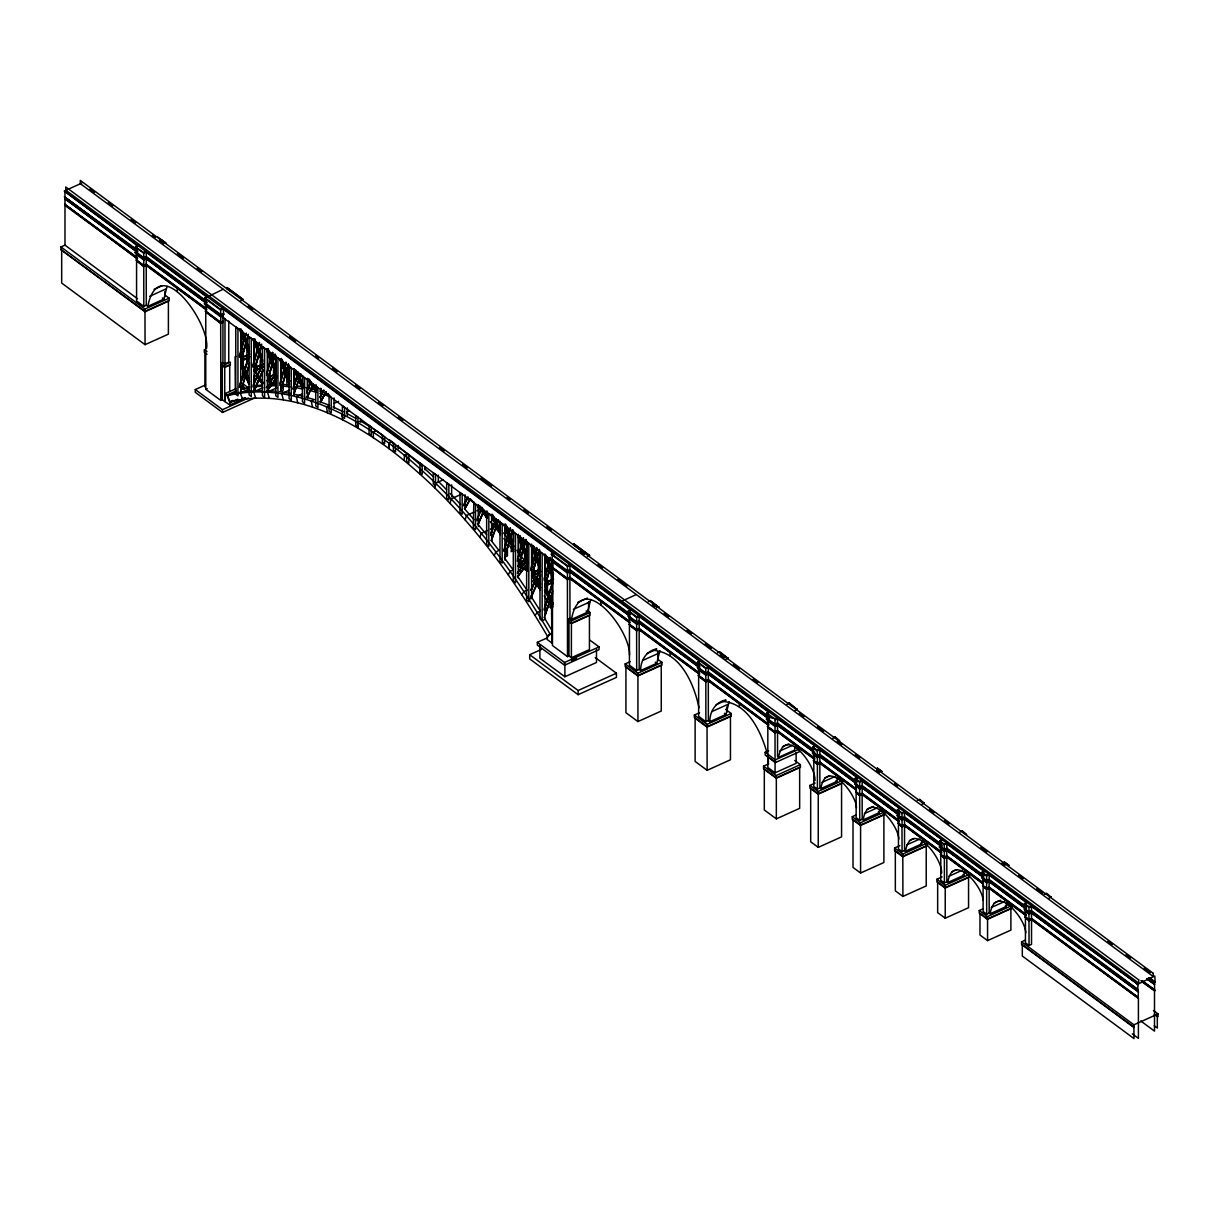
<?xml version="1.0" encoding="UTF-8"?>
<svg xmlns="http://www.w3.org/2000/svg" width="1219" height="1219" viewBox="0 0 1219 1219"><rect width="100%" height="100%" fill="white"/><g stroke="black" fill="none" stroke-linecap="round" stroke-linejoin="round"><path stroke-width="1.5" d="M388.8 443.046L388.678 448.379C454.946 498.236 506.266 565.357 547.666 636.608L550.043 633.941C508.033 561.685 455.997 493.619 388.8 443.046C343.209 409.691 285.276 381.547 227.572 395.642L229.934 401.813C286.831 387.886 343.971 415.664 388.922 448.562L388.8 443.046L391.908 441.644L394.743 443.853M404.19 460.447L404.434 455.205L407.527 453.803L397.592 446.063M419.641 473.673L420.113 468.645M206.209 309.809L146.234 265.483L143.751 266.611L136.025 260.013L143.751 265.727L146.234 264.599L146.295 305.222L147.804 306.335C159.003 250.367 210.46 323.385 206.59 348.329M147.804 306.335L163.879 299.082L167.064 286.419M629.873 622.894L569.898 578.568L567.414 579.68L551.933 567.368L567.414 578.796L569.898 577.684L569.974 618.307L571.467 619.42C581.067 566.896 630.817 630.238 629.476 655.045M571.467 619.42L587.558 612.151L590.727 599.504M639.167 669.444L636.684 670.557L629.446 665.208L629.446 625.149L636.684 630.497L639.167 629.385L639.167 669.444L640.661 670.541C640.447 660.469 646.39 650.809 656.645 648.874M640.661 670.541L656.751 663.288L659.936 650.641M768.26 725.153L708.3 680.842L705.816 681.954L698.091 675.356L705.816 681.071L708.3 679.943L708.361 720.566L709.854 721.678C709.641 711.591 715.599 701.931 725.838 700.011M709.854 721.678L725.945 714.425L729.13 701.778M796.129 752.413L796.129 763.323L775.071 772.831L767.833 767.482L767.833 727.423L775.071 732.771L777.554 731.659L777.554 756.679L778.499 757.38C784.823 724.147 816.12 765.044 814.947 780.678M794.971 746.775L794.59 750.127L778.499 757.38M856.53 790.369L819.823 763.246L817.339 764.374L813.241 760.458L817.339 763.475L819.823 762.363L819.884 787.962L820.829 788.663C825.888 757.06 856.165 792.807 856.485 807.847M820.829 788.663L836.904 781.394L837.301 778.057M898.86 821.652L862.138 794.529L859.669 795.641L855.57 791.74L859.669 794.758L862.138 793.645L862.214 819.244L863.143 819.93C868.218 788.343 898.479 824.09 898.799 839.129M863.143 819.93L879.234 812.677L879.63 809.325M904.544 850.527L902.06 851.639L898.449 848.973L898.449 823.937L902.06 826.604L904.544 825.492L904.544 850.527L905.473 851.212C911.37 818.528 942.394 857.688 941.662 873.139M905.473 851.212L921.564 843.959L921.96 840.607M983.504 884.217L946.797 857.079L944.314 858.206L940.23 854.29L944.314 857.323L946.797 856.195L946.858 881.794L947.803 882.495C952.435 851.532 982.362 885.405 983.063 900.277M947.803 882.495L963.894 875.242L964.29 871.89M1025.834 915.484L989.127 888.361L986.643 889.489L982.56 885.573L986.643 888.59L989.127 887.478L989.188 913.077L990.133 913.778C995.207 882.175 1025.469 917.922 1025.789 932.962M990.133 913.778L1006.224 906.509L1006.604 903.157M434.985 488.042L435.701 483.227L443.305 479.783M450.161 503.462L451.121 498.891L460.218 494.777M465.14 519.919L466.328 515.591L473.932 512.163M239.396 355.765L245.446 334.235M239.518 357.319L246.329 333.046M248.295 334.28L240.813 360.9L249.575 381.288M241.027 360.809L248.204 335.24M248.204 336.596L240.813 360.9L250.032 356.725M252.729 365.609L259.251 342.371M252.851 367.163L259.662 342.905M261.628 344.139L254.146 370.759L262.649 382.583M254.36 370.667L261.536 345.084M261.536 346.455L254.146 370.759L263.365 366.569M266.534 373.761L272.584 352.23M266.504 375.528L272.995 352.748M274.945 353.982L267.479 380.602L275.494 384.473M267.677 380.511L274.869 354.942M275.372 354.5L267.479 380.602L276.683 376.427M279.867 383.619L285.901 362.073M279.837 385.372L286.328 362.607M288.278 363.826L280.812 390.461L288.705 364.359M281.01 390.37L288.187 364.786M504.117 549.327L510.167 527.797M503.919 551.384L510.243 528.878M504.27 550.805L510.578 528.315M512.529 529.549L505.062 556.169L512.955 530.067M505.199 556.032L512.483 530.067M517.45 559.186L523.484 537.64M517.252 561.228L523.576 538.722M517.587 560.664L523.408 539.956M525.861 539.392L518.395 566.027L526.288 539.926M518.532 565.875L525.816 539.91M530.768 569.029L534.897 554.31L535.232 555.178M535.385 552.618L536.817 547.499M536.893 548.58L531.911 567.795M530.92 570.507L536.741 549.815M539.606 549.769L531.728 575.871L539.194 549.251M531.85 575.718L539.148 549.769M544.101 578.888L548.23 564.168M548.718 562.462L550.15 557.342M550.226 558.424L545.243 577.654M544.253 580.366L550.561 557.875M552.039 560.801L545.045 585.729L552.938 559.628M545.183 585.577L552.466 559.612M239.518 385.494L249.27 354.257M239.412 387.368L248.6 357.914L240.798 361.312M239.61 387.032L248.737 357.761M249.514 362.851L240.859 390.583L249.468 364.816M544.268 608.647L552.405 582.575M544.238 610.003L552.679 582.956M544.39 610.079L552.969 582.575M552.695 591.017L545.091 615.397L552.588 593.165M293.23 387.154L298.289 372.024M293.093 389.029L298.503 372.801M293.154 389.09L298.67 372.557M300.651 373.776L293.825 394.27L301.047 374.309M490.876 533.206L494.792 521.488L500.491 533.434L490.632 514.464M490.663 535.019L496.072 518.791M490.8 535.141L496.316 518.608M498.297 519.827L491.47 540.337L498.693 520.361M479.844 537.32L481.261 533.267L487.356 530.524M306.792 391.101L310.479 382.248M306.624 392.868L310.815 382.781M313.192 384.534L307.173 397.653L312.841 384.015L316.742 389.867M477.117 519.05L481.459 508.613L476.979 520.757M483.836 510.365L478.168 524.002L484.187 510.883M478.259 523.957L483.684 510.929M494.228 555.635L495.874 551.872L498.982 550.47L491.105 540.459M253.125 385.036L260.653 367.925M252.851 386.941L262.74 364.313L255 367.803M253.293 391.817L263.03 369.677M253.491 391.756L262.832 370.5M253.781 391.969L262.938 371.185M530.753 590.194L540.459 569.395M531.134 590.194L538.92 572.488M531.194 590.468L538.935 572.854M530.174 598.636L540.642 574.835M530.692 598.758L540.55 576.328M319.896 397.013L323.431 390.263M320.094 397.607L323.964 390.217M320.353 397.242L323.797 390.644M320.673 402.133L326.098 391.787M464.226 503.676L467.761 496.925M463.57 505.687L467.441 498.297M463.814 505.535L468.126 497.306M470.138 498.678L464.835 508.795L470.504 499.059L473.642 502.274M508.262 574.789L510.121 571.315L513.214 569.928L504.453 557.952M275.707 384.396L276.119 383.741L273.528 382.507M526.669 569.852L527.08 569.182L523.21 567.353M521.869 594.72L523.941 591.565L527.035 590.164L517.466 576.145M270.024 381.699L276.103 374.203L266.489 348.68M266.321 387.657L274.046 377.037M276.561 377.753L267.235 390.568L276.423 378.789M267.372 390.629L276.027 378.728M520.985 567.155L527.065 559.643L519.431 562.965M517.283 573.113L525.008 562.492M527.522 563.208L518.197 576.023L527.385 564.245M535.019 615.351L537.289 612.502L540.398 611.115L530.859 596.152M329.48 395.261L328.978 395.855L326.387 393.249M473.81 501.923L473.322 528.01L475.501 529.625L475.501 504.072L469.422 498.601M249.225 354.409L245.872 346.333M262.893 363.993L252.714 338.912M620.242 601.927L636.15 594.598M81.841 183.079L64.211 191.048L1138.135 984.51L1137.525 989.813M137.275 249.925L64.333 196.762L137.671 250.962L135.202 252.79L143.644 259.022L146.128 257.91L206.88 302.8M137 258.672L64.668 204.335L137.549 257.818M64.668 205.219L137.549 258.702M164.55 294.769L169.136 298.152L169.136 300.864L144.97 311.759L60.95 249.666L60.95 246.954L64.988 245.141L137.549 298.762M60.95 249.666L145.061 311.333L168.39 300.819L168.39 334.158L145.061 344.672L61.681 283.067L61.681 249.727M135.477 246.467L137.793 245.415L135.477 247.076L143.781 252.668M138.783 246.025L136.299 247.137L136.299 252.165L143.781 257.697L146.265 256.569L206.468 301.063M135.202 252.79L137.671 251.663L64.942 197.188L64.988 204.198M223.031 289.33L204.67 298.213L207.001 297.162L146.006 252.089L143.674 253.141L135.477 247.076M223.214 308.605L223.702 314.502L220.593 315.889L204.396 303.927L206.88 302.099L146.128 257.209L143.644 259.022M135.202 252.089L143.781 258.398L146.265 257.27L146.295 264.279L206.742 308.956M143.812 259.815L146.295 258.702L205.234 302.251M136.574 254.466L136.574 260.058L143.812 265.407L146.295 264.279M154.097 289.345L162.142 285.718M149.708 296.293L165.799 289.025M206.773 309.87L146.295 265.163L143.812 266.291L136.574 260.942L136.574 301.002L143.812 306.35L146.295 305.222M60.95 246.954L144.97 309.047L169.136 298.152M242.916 299.341L226.963 287.547L242.916 299.341L240.6 301.002M223.214 313.435L220.73 314.563L220.624 309.397L222.955 308.346L220.624 310.007L204.67 298.213M223.702 313.801L220.593 315.889M204.396 303.226L220.73 315.264L223.702 314.502M223.214 314.136L223.214 315.721L220.73 316.833L205.493 305.588L205.493 304.003M552.557 605.843L552.74 561.014L222.909 317.504L225.165 318.951M205.767 305.603L205.767 311.18L220.761 322.273L223.153 321.481L220.7 323.477L205.219 311.15L220.7 322.578L220.791 400.442L222.3 399.771L229.842 404.998L245.689 397.836L242.063 398.583M220.7 322.578L223.153 321.481M223.153 322.365L220.791 323.172L205.767 312.079L205.767 389.349L220.791 400.442M222.041 362.668L224.753 364.679L230.315 362.165L230.315 364.892L224.753 367.391L222.041 365.395L222.041 362.668L224.997 363.78L228.745 362.089L228.745 321.069M235.968 356.39L235.069 356.801L235.328 390.263M240.737 355.582L243.221 354.47L243.221 365.609L240.737 366.721M222.041 365.395L224.692 367.041L229.705 364.771L229.705 391.528M243.069 356.817L249.24 354.028M243.069 357.457L249.407 354.47M240.798 360.672L248.524 357.182M255.243 397.684L222.498 412.449L195.284 392.335L195.284 389.562L205.615 384.899M254.07 365.426L256.539 364.313L256.539 375.452L254.07 376.58M205.767 389.349L207.276 388.663M254.847 367.376L262.573 364.511M263.411 366.34L254.131 371.155L262.801 367.239M224.982 401.401L224.982 393.661L236.12 388.632M267.388 375.284L269.871 374.157L269.871 385.311L267.388 386.423M224.982 393.661L226.917 395.078L236.425 390.781M241.179 388.648L244.349 387.215L242.413 385.783M227.572 395.642L235.176 392.213M268.165 377.22L275.905 373.73M268.332 377.661L276.058 374.172M267.449 380.374L276.728 376.183M249.407 388.937L240.311 393.051L242.581 399.238M267.449 381.014L275.936 377.174M273.544 381.059L276.027 379.932L276.027 386.377M229.934 401.813L233.042 400.426M229.842 404.998L229.842 402.712L237.766 399.146M262.771 387.718L253.659 391.832L255.731 398.049M195.284 389.562L222.498 409.675L248.341 398.019M280.72 385.128L283.204 384.015L283.204 390.187L280.72 391.314L280.72 358.706M289.055 381.379L289.817 381.029M276.591 387.916L267.479 392.03L269.338 398.232M289.33 390.187L281.726 393.63L283.372 399.817M302.449 393.874L296.339 396.617L297.756 402.773M309.154 379.2L316.376 390.065L313.054 389.09L309.946 390.491L316.59 392.442M327.987 393.478L324.879 394.88L329.953 396.8M334.082 403.352L338.592 401.325M346.501 411.824L349.503 410.468M383.375 435.686L376.275 430.703L373.182 432.105L373.41 437.712M476.934 510.807L479.936 509.451L486.823 517.618M490.358 529.168L493.36 527.812M511.873 545.122L511.111 551.643L513.58 550.516L513.58 546.036M504.956 550.836L507.439 549.708L507.439 555.894L504.956 557.007M525.206 554.965L524.429 560.877M518.288 560.679L520.757 559.567L520.757 570.705L518.288 571.818M519.126 562.675L526.867 559.186M519.919 562.949L526.867 559.826M527.69 561.639L518.258 566.027L527.736 570.507M518.41 566.454L526.898 562.629M519.218 567.216L523.728 565.189L520.437 560.694M630.665 610.247L628.334 611.298L630.665 610.247L569.669 565.174L567.353 566.226L551.384 554.432C551.948 551.765 556.184 553.594 552.222 554.493L552.222 559.506L567.444 570.766L569.928 569.654L630.147 614.147M524.429 566.454L526.913 565.326L526.913 570.172M551.384 554.432L553.716 553.38M538.539 564.808L537.762 576.297M531.606 570.538L534.09 569.41L534.09 580.549L531.606 581.676M534.013 571.818L540.2 569.029M532.749 572.808L540.276 569.41M533.16 572.854L540.2 569.669L540.246 565.738M541.023 571.482L531.591 575.871L540.2 587.68M540.413 572.397L531.743 575.673M587.314 556.611L589.646 555.559L573.677 543.765L589.646 555.559M553.578 573.89L551.095 575.002L551.765 585.851M544.939 580.381L547.422 579.254L547.422 590.407L544.939 591.52M547.331 581.676L553.517 578.888M546.082 582.667L552.1 579.939M547.331 582.316L553.517 579.513M552.801 582.042L544.923 585.729L552.71 603.695M545.076 586.156L552.801 582.667M552.497 561.822L552.497 567.399L567.49 578.476L569.974 577.364L628.897 620.913M546.402 608.403L550.897 606.376L544.223 595.893M577.76 602.415L587.421 598.072M542.15 620.684L542.15 553.319L539.971 551.704L539.971 619.069L542.15 620.684L544.939 619.42L544.939 553.944M573.372 609.363L589.463 602.11M587.314 610.475L590.026 612.487L590.026 615.199L571.437 623.579L568.724 621.583L568.724 618.856L569.974 618.307M568.724 621.583L571.376 623.229L589.432 615.092L589.432 649.59L571.376 657.727L568.983 655.959L568.983 621.461M568.724 618.856L571.437 620.867L590.026 612.487M589.95 640.204L599.032 646.908L599.032 649.681L564.565 665.224L537.35 645.11L537.35 642.337L547.681 637.674M551.872 642.962L547.011 639.365L547.011 637.095L549.952 633.789L551.872 635.206L551.872 642.962L551.567 608.601M595.222 657.559L616.418 673.223L616.418 677.398L578.111 694.678L529.686 658.9L529.686 654.71L541.343 649.453M648.31 601.683L650.626 600.632L658.839 607.306L651.997 602.247M656.508 607.748L658.839 606.696M628.334 610.689L636.653 616.875L639.137 615.763L639.137 620.791L699.34 665.284M628.334 611.298L636.547 617.363L638.878 616.311L698.335 660.256M629.172 611.344L629.172 616.372L636.653 621.903L639.137 620.791M639.137 621.492L636.516 623.244L639 622.117L699.736 667.006M636.684 624.037L639.167 622.909L699.615 667.585M628.974 621.858L569.974 578.248L567.49 579.375L552.466 568.267L552.466 645.537L567.49 656.63L568.983 655.959M629.446 618.688L629.446 624.265L636.684 629.613L639.167 628.501L699.615 673.162M537.35 642.337L564.565 662.466L599.032 646.908M699.066 674.016L639.091 629.705L636.608 630.817L628.897 624.219L636.608 629.933L639.091 628.821L699.066 673.132M571.528 660.744L576.526 658.504M539.895 645.293L539.895 658.275L564.885 676.743L596.487 662.481L596.487 649.498M646.954 653.552L656.614 649.194M657.772 659.25L661.993 662.359L661.993 665.086L637.842 675.981L625.179 666.625L625.179 663.898L630.36 661.567M642.565 660.5L658.656 653.247M529.686 654.71L578.111 690.503L616.418 673.223M625.179 663.898L637.842 673.254L661.993 662.359M637.933 675.555L661.262 665.025L661.262 711.043L637.933 721.572L625.926 712.688L625.926 666.671L637.933 675.555L637.933 721.572M769.052 712.505L766.736 713.557L769.052 712.505L708.071 667.448L705.74 668.484L697.542 662.42L699.858 661.384M717.503 652.82L719.835 651.769L728.033 658.443L721.191 653.384M728.033 657.833L725.701 659.479M698.365 662.481L698.365 667.509L705.847 673.04L708.33 671.913L768.534 716.406M813.393 751.011L777.387 724.391L774.903 725.518L766.461 719.271L768.93 717.442L708.193 672.553L705.71 673.68L705.877 680.751L708.361 679.623L768.808 724.299M708.33 672.614L705.847 673.741L697.253 667.433L705.71 674.381L708.193 673.254L768.93 718.143L766.461 719.271M768.808 718.707L708.361 674.046L705.847 675.326L698.365 669.795L698.365 668.21M716.163 704.689L725.808 700.331M725.564 709.336L731.187 713.496L731.187 716.223L707.035 727.118L694.373 717.747L694.373 715.035L699.554 712.704M711.774 711.637L727.865 704.384M768.839 725.214L708.361 680.522L705.877 681.634L698.639 676.286L698.639 716.345L705.877 721.694L708.361 720.566M694.373 715.035L707.035 724.391L731.187 713.496M797.226 709.565L789.028 702.891L786.697 704.552M797.226 708.97L794.91 710.616M774.934 719.621C781.379 717.58 767.406 720.216 766.736 713.557M767.559 713.618L767.559 718.646L775.04 724.177L777.524 723.05L813.043 749.304M777.524 723.751L774.903 725.518M775.071 726.295L777.554 725.183L813.302 751.59M813.043 751.59L777.524 725.335L775.04 726.463L767.559 720.932L767.559 719.347M767.833 720.947L767.833 726.539L775.071 731.888L777.554 730.76L814.795 758.279M814.201 759.102L777.493 731.964L775.01 733.091L767.284 726.494L775.01 732.208L777.493 731.08L814.201 758.203M707.127 770.317L730.455 759.787L730.455 716.163L707.127 726.692L695.12 717.808L695.12 761.433L707.127 770.317L707.035 724.391M765.197 752.352L775.345 759.848L799.496 748.954L799.496 751.681L775.345 762.576L765.197 755.064L765.197 752.352L768.64 750.782M782.43 746.759L788.861 743.849M779.688 751.102L792.563 745.297M794.758 760.473L800.395 764.633L800.395 767.345L776.244 778.24L763.566 768.884L763.566 766.172L768.747 763.841M857.353 777.752L855.022 778.804L857.353 777.752L819.595 749.853L817.263 750.904L812.692 747.521L815.023 745.876L776.899 718.311M834.985 736.855L839.556 740.847L834.985 736.855L832.653 738.516M855.723 782.278L819.717 755.673L817.233 756.786L812.418 753.235L814.901 752.108M813.53 747.582L813.53 752.611L817.37 755.445L819.854 754.332L856.85 781.669M812.418 752.534L817.37 756.146L819.854 755.033L856.85 782.369M763.566 766.172L776.244 775.528L800.395 764.633M813.53 753.312L813.53 754.896L817.37 757.73L819.854 756.618L856.85 783.954M765.822 770.058L776.335 777.813L799.649 767.3L799.649 808.349L776.335 818.863L764.313 809.98L764.313 768.945M813.804 754.911L813.804 760.504L817.4 763.155L819.884 762.043L855.631 788.449M819.884 787.962L817.4 789.089L813.804 786.423L813.804 761.387L817.4 764.054L819.884 762.926L855.631 789.348M824.76 778.042L829.575 775.863M839.571 778.575L842.314 780.587L842.314 783.314L818.162 794.209L809.934 788.129L809.934 785.417L815.115 783.086M822.017 782.385L834.878 776.579M809.934 785.417L818.162 791.481L842.314 780.587M818.254 793.782L841.567 783.253L841.567 836.859L818.254 847.373L810.681 841.78L810.681 788.19L818.254 793.782L818.254 847.373M855.845 778.865L855.845 783.893L859.7 786.727L862.183 785.615L899.18 812.951M901.892 819.351L904.376 817.522L941.876 845.239L939.407 847.068L941.876 845.94L904.376 818.223L901.892 819.351L897.077 815.785L899.561 813.972L862.046 786.255L859.563 787.367L859.73 794.438L862.214 793.325L899.439 820.829M899.561 814.673L862.046 786.956L859.563 788.068L854.748 783.802L859.7 787.428L862.183 786.316L862.214 793.325M855.845 784.594L855.845 786.179L859.7 789.013L862.214 787.733L899.439 815.252M859.7 789.013L862.183 787.901M867.09 809.309L873.52 806.414M881.901 809.843L884.644 811.869L884.644 814.597L860.492 825.476L852.264 819.412L852.264 816.7L855.723 815.13M864.347 813.652L877.208 807.847M899.439 821.728L862.214 794.209L859.73 795.321L856.134 792.67L856.134 817.705L859.73 820.357L862.214 819.244M880.773 810.864L878.305 811.991L879.234 812.677M852.264 816.7L860.492 822.764L884.644 811.869M860.584 825.065L883.897 814.536L883.897 862.503L860.584 873.017L853.01 867.425L853.01 819.458L860.584 825.065L860.584 873.017M901.923 813.454L904.254 811.808L901.923 813.454L897.352 810.086L899.668 808.426L861.559 780.861M917.313 800.472L919.644 799.42L924.215 803.412L919.644 799.42M924.215 802.803L921.884 804.449M898.174 810.147L898.174 815.161L902.03 818.01L904.498 816.882L941.51 844.234M897.077 815.084L902.03 818.711L904.498 817.583M941.769 846.535L904.544 819.016L902.03 820.296L898.174 817.446L898.174 815.861M898.449 817.477L898.449 823.054L902.06 825.72L904.544 824.593L941.769 852.111M941.175 852.934L904.468 825.812L901.984 826.924L897.9 823.023L901.984 826.04L904.468 824.913L941.175 852.051M909.404 840.592L914.235 838.413M894.594 847.967L902.807 854.047L926.973 843.152L926.973 845.864L902.807 856.759L894.594 850.694L894.594 847.967L899.774 845.636M906.662 844.935L919.537 839.129M923.103 842.146L920.619 843.258L921.564 843.959M984.327 871.585L981.996 872.636L984.327 871.585L946.569 843.685L944.253 844.737L939.681 841.354L941.997 839.708L903.889 812.144M961.974 830.703L966.545 834.68L961.974 830.703L959.643 832.348M940.504 841.415L940.504 846.443L944.344 849.293L946.828 848.165L983.84 875.516M946.828 848.866L944.207 849.917L944.344 851.578L946.858 850.298L982.605 876.705M940.778 848.744L940.778 854.336L944.39 857.003L946.858 855.875L982.605 882.297M946.858 881.794L944.39 882.922L940.778 880.255L940.778 855.22L944.39 857.886L946.858 856.759L982.605 883.181M951.734 871.875L956.565 869.696M936.923 879.249L945.136 885.329L969.288 874.434L969.288 877.147L945.136 888.041L936.923 881.962L936.923 879.249L942.104 876.918M902.898 896.437L926.227 885.923L926.227 845.818L902.898 856.332L895.34 850.74L895.34 890.845L902.898 896.437L902.807 854.047M948.991 876.217L961.867 870.412M945.228 887.615L968.556 877.101L968.556 907.698L945.228 918.212L937.655 912.62L937.655 882.023L945.228 887.615L945.228 918.212M982.834 872.697L982.834 877.726L986.674 880.56L989.158 879.448L1026.154 906.784M1026.535 908.505L989.02 880.788L986.537 881.901L981.722 877.65L986.674 881.261M986.704 882.693L989.188 881.566L1026.428 909.084M983.108 880.027L983.108 885.619L986.704 888.27L989.188 887.158L1026.428 914.677M994.064 903.157L1000.494 900.247M1008.875 903.675L1011.618 905.702L1011.618 908.429L987.466 919.324L979.253 913.244L979.253 910.532L982.697 908.978M991.321 907.5L1004.197 901.694M1026.428 915.56L989.188 888.041L986.704 889.169L983.108 886.503L983.108 911.538L986.704 914.189L989.188 913.077M1007.763 904.696L1005.279 905.824L1006.224 906.509M979.253 910.532L987.466 916.597L1011.618 905.702M1138.135 984.51L1031.228 906.25L1028.897 907.302L1024.326 903.919L1026.657 902.868M1044.302 894.304L1046.618 893.253L1051.189 897.245M1051.189 896.635L1048.873 898.296M1024.326 903.309L1029.004 906.814L1031.487 905.702L1031.487 910.73L1138.135 989.538M1025.164 903.98L1025.164 909.008L1029.004 911.842L1031.487 910.73M1031.487 911.431L1028.866 912.482L1024.051 908.917L1028.866 913.183L1031.35 912.056L1138.135 990.239L1138.135 991.824M1029.034 913.96L1031.518 912.848L1138.409 991.839L1138.104 997.569L1031.457 918.745L1028.973 919.873L1024.889 916.856L1028.973 920.756L1031.457 919.644L1138.409 998.315L1138.409 1038.375L1132.314 1033.849M1025.438 911.309L1025.438 916.886L1029.034 919.553L1031.518 918.44L1138.409 997.432M1031.518 919.324L1029.034 920.436L1025.438 917.785L1025.438 942.805L1029.034 945.472L1031.518 944.359L1031.518 919.324L1138.409 998.315M987.558 940.626L1010.886 930.112L1010.886 908.368L987.558 918.897L987.558 940.626L979.985 935.034L979.985 913.305L986.049 917.77M1133.899 1027.526L1021.583 944.527L1021.583 941.799L1025.027 940.245M1148.435 978.339L1155.155 982.56L1148.435 977.638M1138.409 991.839L1031.487 913.001L1031.35 911.355L1138.135 990.239M1142.279 982.026L1154.82 990.91L1140.893 980.625M1021.583 941.799L1133.899 1024.813L1158.05 1013.918L1158.05 1016.631L1155.018 1014.391M249.727 386.987L241.179 389.501L248.447 388.023M230.665 394.24L243.404 391.649L261.948 390.507M257.011 385.509L262.024 385.052M255.579 386.758L262.253 386.149M653.43 650.337C680.674 652.531 694.205 684.27 698.99 707.828M722.623 701.458C747.689 702.906 760.747 731.217 766.903 752.382M270.374 384.29L275.555 384.366M270.725 385.737L275.905 385.813M267.129 390.583L275.921 391.223M284.195 384.488L289.528 385.082M282.869 386.088L289.985 386.88M279.486 391.619L290.305 393.356M302.083 386.834L298.442 386.088L295.333 387.49L302.647 388.983M305.74 387.581L313.054 389.09M293.962 394.103L302.769 396.205M319.683 391.04L323.005 392.015M319.911 393.417L323.218 394.392M306.076 397.181L314.38 399.619L311.272 401.021L312.46 407.085M319.439 401.539L329.587 405.378L326.479 406.78L327.439 412.769M333.016 406.963L343.286 411.717M273.361 382.888L276.058 384.168L267.251 381.014L275.479 384.914M521.534 567.018L526.958 569.578M526.867 569.715L518.212 566.469L527.736 570.98M346.562 413.348L355.918 418.422M369.997 426.802L360.58 420.951L357.487 422.353L357.959 428.113M373.136 428.753L376.275 430.703M389.059 439.663L391.908 441.644M161.868 240.052L165.967 243.084L157.769 237.019M794.498 707.553L789.028 702.891M226.856 288.644L229.903 290.884M573.57 544.847L579.665 549.358M89.947 189.067L94.518 192.45M108.217 202.583L112.788 205.95M131.073 219.45L135.644 222.833M152.39 235.221L155.438 237.461M159.537 240.493L163.651 243.526M177.364 253.674L183.459 258.184M197.188 268.317L201.76 271.7M248.249 306.06L252.851 309.443M289.604 336.612L295.729 341.137M315.63 355.841L318.692 358.112M332.467 368.29L337.069 371.688M355.445 385.265L360.032 388.663M378.408 402.24L383.01 405.637M398.323 416.944L402.91 420.342M439.663 447.495L444.249 450.893M462.626 464.469L467.227 467.867M481.002 478.046L491.729 485.97M507.043 497.291L510.106 499.546M523.88 509.74L528.482 513.123M546.859 526.715L551.445 530.097M580.061 551.247L584.419 554.462M598.011 564.519L602.597 567.902M617.865 579.193L627.038 585.958M652.409 604.715L655.136 606.727M664.142 613.37L668.713 616.753M687.013 630.284L691.584 633.651M705.298 643.8L711.408 648.31M720.231 654.832L724.345 657.864M733.335 664.507L739.43 669.018M753.159 679.166L757.73 682.533M799.435 713.359L803.961 716.711M817.553 726.753L823.602 731.217M837.24 741.289L841.765 744.641M855.357 754.683L859.883 758.035M876.507 770.317L879.554 772.572M894.655 783.726L897.687 785.965M929.442 809.431L933.967 812.768M944.542 820.585L949.068 823.937M980.823 847.403L986.872 851.868M1001.972 863.022L1005.02 865.277M1018.627 875.333L1023.152 878.686M1036.744 888.727L1042.778 893.192M1107.827 941.251L1112.383 944.618M1126.006 954.69L1130.562 958.043M1144.184 968.115L1150.248 972.594M1150.081 978.11L1155.155 981.859L1154.789 975.962L1137.159 984.525M1146.911 978.796L1154.652 984.51L1146.866 978.948M1142.416 980.868L1154.82 990.026L1142.279 981.143M137.793 246.025L64.942 191.459L64.942 196.488M222.955 308.956L554.081 553.837M1025.149 901.755L988.533 874.693L986.674 875.532L981.996 872.027M204.67 297.604L220.73 309.535M551.384 553.822L567.444 565.738L567.444 570.766M697.542 661.826L705.847 668.012M766.736 712.947L775.04 719.149L775.04 724.177M812.692 746.912L817.37 750.432M855.022 778.194L859.7 781.699M897.352 809.477L902.03 812.982L902.03 818.01M939.681 840.76L944.344 844.264M855.022 778.804L859.593 782.187L861.924 780.526L859.593 781.577L859.7 786.727M981.996 872.636L986.582 876.019L988.899 874.358L986.582 875.41L986.674 880.56M630.147 614.848L569.791 570.294L567.323 571.406L551.11 559.43L567.323 572.107L569.791 570.995L629.019 614.757M699.736 666.305L639 622.117M813.393 750.31L777.387 723.69L777.524 725.335M983.84 876.217L946.691 848.805L946.858 855.875M1026.535 907.805L989.02 880.088L986.537 881.2L986.704 888.27M982.712 876.111L946.691 849.506L944.207 850.618L939.407 847.068M137.549 252.226L64.82 198.682L137.275 252.211M628.897 615.321L569.974 571.772L567.444 573.052L552.222 561.791L552.222 560.207M855.631 782.872L819.884 756.45L817.4 757.578L817.4 763.155M204.975 302.236L146.265 258.855L143.781 259.982L136.299 254.451L136.299 252.866M223.214 315.721L222.909 321.298M569.928 571.94L630.147 616.433M699.34 667.57L639.137 623.077L636.653 624.189L629.172 618.658L629.172 617.073M708.33 674.198L768.534 718.692M862.062 787.809L899.18 815.237M941.51 846.519L904.498 819.168L904.376 817.522M946.706 850.359L983.84 877.787M1026.154 909.069L989.036 881.642L986.674 882.846L982.834 880.011L982.834 878.427M220.73 314.563L205.493 303.302L205.493 298.274M766.461 718.57L775.04 724.878L775.071 731.888M939.407 846.367L944.344 849.993M636.516 623.244L628.059 616.296L636.653 622.604L636.684 629.613M944.344 851.578L940.504 848.729L940.504 847.144M64.668 204.335L137 257.788M146.234 264.599L206.209 308.925M569.898 577.684L629.873 621.995M708.3 679.943L768.26 724.269M819.823 762.363L856.53 789.485M862.138 793.645L898.86 820.768M946.797 856.195L983.504 883.318M989.127 887.478L1025.834 914.6M639.167 629.385L699.645 674.077M777.554 731.659L814.795 759.163M904.544 825.492L941.769 852.995M1153.494 1010.551L1158.05 1013.918M705.877 680.751L698.639 675.402L698.639 669.81M859.73 794.438L856.134 791.771L856.134 786.194M1154.256 1014.315L1157.319 1016.585L1157.319 1028.044L1154.256 1025.789M835.975 780.709L836.904 781.394M962.949 874.541L963.894 875.242M162.386 297.969L163.879 299.082M586.049 611.054L587.558 612.151M655.258 662.176L656.751 663.288M724.452 713.313L725.945 714.425M1140.755 1020.958L1154.5 1031.106L1154.5 991.062M768.351 756.908L775.756 762.378M1133.99 1027.099L1022.314 944.573L1022.314 956.046L1133.99 1038.573L1133.899 1024.813M207.017 351.575L204.304 349.563L204.304 352.276L207.017 354.287M243.358 384.076L249.392 388.556M410.376 456.241L421.789 466.024M424.517 468.462L433.614 476.964M327.469 393.707L330.059 396.312M438.81 481.825L446.52 489.657M450.375 493.573L460.553 504.453M471.067 499.714L473.597 502.487M477.391 506.677L479.936 509.451M464.363 508.628L474.023 519.629M492.217 518.944L500.217 528.604M490.267 521.702L494.868 527.141M477.467 523.713L486.61 534.73M503.584 532.886L511.462 542.912M495.996 528.574L500.491 534.288M503.858 538.585L506.114 541.449M516.963 550.318L524.627 560.801M509.481 545.731L513.869 551.719M540.672 587.573L532.017 575.718L540.23 588.274M534.775 581.006L540.398 588.716M534.867 581.722L540.2 589.021M534.425 581.813L539.91 589.341M263.045 382.431L254.39 370.561L262.618 383.116M258.565 377.783L262.786 383.558M259.449 379.536L262.649 383.924M256.813 376.656L262.298 384.183M534.272 574.682L540.642 584.023L537.549 585.425L540.413 589.905M524.795 566.744L526.913 569.852M481.779 507.272L486.838 514.89M481.871 508.216L487.295 516.353M479.936 505.855L486.914 516.353M483.577 511.797L486.594 517.679L478.442 505.443M478.838 505.291L486.96 517.496M308.94 379.505L315.919 389.989M308.422 379.17L315.599 391.329L307.462 379.079M308.834 380.343L316.041 391.192M544.466 590.011L548.276 596M544.04 617.225L551.323 629.476M494.244 517.115L500.567 530.372M492.369 514.266L500.11 530.463M492.232 514.616L500.095 531.073M491.866 515.363L494.061 519.949M491.013 514.311L500.293 533.739M296.598 371.064L302.921 384.305M295.577 369.875L303.302 386.073M295.364 370.165L303.181 386.56M294.221 369.296L302.282 387.871L293.749 370.012M294.206 369.921L302.723 387.749M553.152 603.588L545.335 585.577L552.725 604.395M545.99 590.804L548.565 596.716M550.775 601.836L552.999 606.955M545.548 590.56L552.253 605.98M545.152 590.666L551.765 605.889M248.935 378.774L241.103 360.763L249.194 381.212M241.758 365.99L244.333 371.902M245.811 375.315L248.95 384.32L240.92 365.837M241.377 365.761L244.166 372.161M245.659 375.635L249.423 384.29M226.917 395.078L229.842 402.712M547.316 557.159L552.237 570.263M546.127 555.315L553.091 573.814M545.99 555.635L553.091 574.545M545.594 557.159L548.55 565.022M550.516 570.248L553.136 577.212M544.619 555.376L552.999 577.699M544.223 555.514L552.588 577.76M533.328 545.563L540.215 563.894M532.794 545.457L540.413 565.723M532.657 545.792L540.383 566.363M532.276 547.316L534.242 552.573M537.183 560.405L539.88 569.563L530.89 545.67M531.286 545.533L540.261 569.395M519.995 535.72L526.898 554.051M519.477 535.613L527.08 555.864M519.324 535.933L527.065 556.504M518.944 537.457L521.9 545.335M523.865 550.546L526.547 559.719L517.572 535.811M517.953 535.674L526.928 559.551L526.913 555.879M506.677 525.861L513.565 544.192M505.519 524.124L513.763 546.021M505.382 524.46L513.732 546.661M505.611 527.614L513.229 549.86L504.239 525.968M504.011 524.185L513.595 549.693M282.412 360.154L289.299 378.484M281.345 358.462L289.238 379.459M281.132 358.736L289.482 380.938M281.36 361.891L284.317 369.753M285.627 373.243L288.964 384.153L279.989 360.245M279.821 358.523L289.421 384.031M269.749 352.047L275.982 368.626M268.012 348.604L275.905 369.601M267.799 348.893L276.149 371.094M267.372 350.295L270.984 359.91M272.294 363.399L275.631 374.294L266.656 350.402M256.417 342.204L261.994 357.045M254.68 338.76L262.573 359.757M254.466 339.034L262.816 361.235M253.171 338.821L262.755 364.329M243.084 332.345L248.661 347.186M241.972 330.547L249.24 349.899M241.149 329.191L249.484 351.392M240.707 330.593L244.333 340.208M246.284 345.434L249.56 354.135M239.838 328.978L244.166 340.467M245.476 343.971L249.423 354.485M239.381 329.069L243.998 341.366M767.543 755.673L768.503 762.104M341.899 413.896L342.615 419.778M1154.53 982.834L1154.576 990.742M1137.86 997.386L1137.86 998.27M1031.518 918.44L1031.518 912.848L1029.004 914.128L1025.164 911.279L1025.164 909.709M1031.457 918.745L1031.457 919.644M1031.228 906.25L1028.897 907.302M1031.213 918.577L1031.213 919.461M1029.004 906.814L1029.004 911.842M1029.034 919.553L1028.866 913.183M1028.973 919.873L1029.034 945.472M1008.555 902.35L1008.555 904.589M989.158 874.419L989.158 879.448M989.188 887.158L989.02 880.788M987.466 916.597L987.466 919.324M986.643 888.59L986.704 914.189M966.225 871.067L966.225 873.307M946.828 843.137L946.828 848.165M946.569 843.685L944.253 844.127L944.344 849.293M945.136 885.329L945.136 888.041M944.39 851.411L944.39 857.003M944.39 857.886L944.39 882.922M944.314 857.323L944.314 858.206M923.895 839.8L923.895 842.039M904.544 819.016L904.544 824.593M904.498 811.869L904.498 816.882M904.468 824.913L904.468 825.812M902.03 818.711L902.06 825.72M901.984 826.04L902.06 851.639M881.581 808.517L881.581 810.757M862.183 780.587L862.183 785.615M860.492 822.764L860.492 825.476M859.669 794.758L859.73 820.357M839.251 777.234L839.251 779.474M819.854 749.304L819.854 754.332M819.717 754.972L819.884 762.043M819.595 749.853L817.263 750.294L817.37 755.445M818.162 791.481L818.162 794.209M817.4 764.054L817.4 789.089M817.233 756.085L817.37 757.73M817.339 763.475L817.339 764.374M796.921 745.967L796.921 748.192M777.554 725.183L777.554 730.76M777.524 718.021L777.524 723.05M777.493 731.08L777.493 731.964M776.335 777.813L776.335 818.863M776.244 775.528L776.244 778.24M775.345 759.848L775.345 762.576M775.01 732.208L775.071 758.264M775.071 761.905L775.071 772.831M739.339 703.409L739.339 706.99M726.935 706.73L726.935 712.201M708.33 666.9L708.33 671.913M708.361 674.046L708.361 679.623M708.071 667.448L705.74 667.89L705.847 673.04M705.816 681.071L705.877 721.694M670.145 652.272L670.145 655.852M657.727 651.952L657.727 661.064M639.167 622.909L639.167 628.501M638.878 616.311L636.547 617.363M639.091 628.821L639.091 629.705M637.842 673.254L637.842 675.981M636.653 616.875L636.653 621.903M636.608 629.933L636.684 670.557M600.952 601.135L600.952 604.731M588.579 601.896L588.579 613.203M578.111 690.503L578.111 694.678M571.437 620.867L571.376 657.727M569.928 569.654L569.928 564.626L567.444 565.738L569.669 565.174M569.974 577.364L569.791 570.294L567.444 571.467L567.49 578.476M567.414 578.796L567.49 656.63M564.885 663.745L564.885 676.743M564.565 662.466L564.565 665.224M550.988 605.752L550.988 608.479M545.213 558.607L545.213 575.505M540.246 551.201L540.246 562.096M540.246 578.934L540.246 590.179M531.895 547.011L531.895 565.906M531.606 544.101L531.606 598.544M526.913 541.343L526.913 552.253M526.623 556.915L526.623 568.069M518.563 538.813L518.563 553.776M518.288 534.257L518.288 578.263M513.58 531.499L513.58 542.394M505.23 529.32L505.23 535.034M504.956 524.399L504.956 560.191M500.262 521.382L500.262 534.669M491.897 516.749L491.897 520.391M491.623 514.555L491.623 541.16M486.93 510.913L486.93 518.227M478.29 504.636L478.29 526.532M464.972 494.777L464.972 509.268M451.639 484.827L451.639 496.819M438.307 475.105L438.307 482.465M424.974 466.587L424.974 469.772M398.323 445.407L398.323 448.79M360.702 419.092L360.702 422.262M347.369 407.908L347.369 415.268M334.036 397.927L334.036 408.197M320.993 388.617L320.993 392.274M320.704 388.175L320.704 402.666M316.011 384.625L316.011 391.924M307.66 379.52L307.66 389.029M307.386 378.332L307.386 398.415M302.678 375.376L302.678 388.678M294.328 371.246L294.328 384.335M294.053 368.565L294.053 395.169M289.36 365.426L289.36 376.747M289.36 380.191L289.36 384.823L286.876 385.935L286.876 379.764M280.995 363.506L280.995 380.511M276.027 355.582L276.027 366.904M276.027 370.652L276.027 374.37M273.544 369.906L273.544 375.482M267.677 351.636L267.677 370.408M267.388 348.847L267.388 391.253M260.211 360.062L260.211 371.201M254.344 341.716L254.344 362.287M254.344 375.391L254.344 382.873M254.07 339.004L254.07 391.573M246.893 350.219L246.893 361.357M242.733 367.97L242.733 378.865M241.758 331.979L241.758 352.474M240.737 329.145L240.737 392.762M224.997 319.028L224.997 363.78M224.753 364.679L224.692 401.539M222.94 322.212L222.94 362.256M222.498 409.675L222.498 412.449M222.3 365.273L222.3 399.771M220.73 315.264L220.761 322.273M204.883 352.398L204.883 386.895M177.273 288.065L177.273 291.646M164.87 291.387L164.87 296.842M146.265 256.569L146.265 251.541L143.674 252.531L143.781 257.697M145.99 264.416L145.99 265.315M144.97 309.047L145.061 344.672M143.781 258.398L143.812 265.407M143.751 265.727L143.812 306.35M64.988 205.082L64.988 245.141M325.808 392.015L320.506 402.148L325.808 392.015M881.886 771.52L877.314 768.138L881.886 771.52M1008.86 865.353L1004.288 861.97L1008.86 865.353M1153.235 973.311L80.302 180.427L80.302 183.642L1153.235 976.526L1153.235 973.311M1138.698 979.863L65.765 186.995L65.765 190.21L1138.698 983.078L1138.698 979.863M237.949 328.52L235.77 326.905L235.77 394.27L237.949 395.885L237.949 328.52M251.266 338.379L249.087 336.764L249.087 394.971L251.266 396.571L251.266 338.379M264.599 348.223L262.42 346.607L262.42 395.733L264.599 397.348L264.599 348.223M277.932 358.066L275.753 356.466L275.753 395.733L277.932 397.348L277.932 358.066M291.265 367.925L289.086 366.31L289.086 398.613L291.265 400.228L291.265 367.925M304.582 377.768L302.403 376.153L302.403 401.706L304.582 403.321L304.582 377.768M317.915 387.627L315.736 386.012L315.736 405.927L317.915 407.542L317.915 387.627M331.248 397.47L329.069 395.855L329.069 411.275L331.248 412.891L331.248 397.47M344.581 407.314L342.387 405.714L342.387 416.761L344.581 418.376L344.581 407.314M357.898 417.172L355.719 415.557L355.719 425.096L357.898 426.711L357.898 417.172M371.231 427.016L369.052 425.401L369.052 433.629L371.231 435.244L371.231 427.016M384.564 436.874L382.385 435.259L382.385 442.025L384.564 443.625L384.564 436.874M395.535 444.981L393.356 443.366L393.356 450.131L395.535 451.731L395.535 444.981M408.853 454.824L406.674 453.209L406.674 461.437L408.853 463.052L408.853 454.824M422.185 464.668L420.006 463.068L420.006 472.591L422.185 474.206L422.185 464.668M435.518 474.526L433.339 472.911L433.339 483.958L435.518 485.573L435.518 474.526M448.851 484.37L446.672 482.754L446.672 498.175L448.851 499.79L448.851 484.37M462.169 494.228L459.99 492.613L459.99 512.529L462.169 514.144L462.169 494.228M488.834 513.915L486.655 512.315L486.655 544.619L488.834 546.219L488.834 513.915M502.167 523.774L499.988 522.159L499.988 561.441L502.167 563.041L502.167 523.774M515.485 533.617L513.306 532.002L513.306 581.128L515.485 582.743L515.485 533.617M528.817 543.476L526.638 541.861L526.638 600.068L528.817 601.668L528.817 543.476"/></g></svg>
